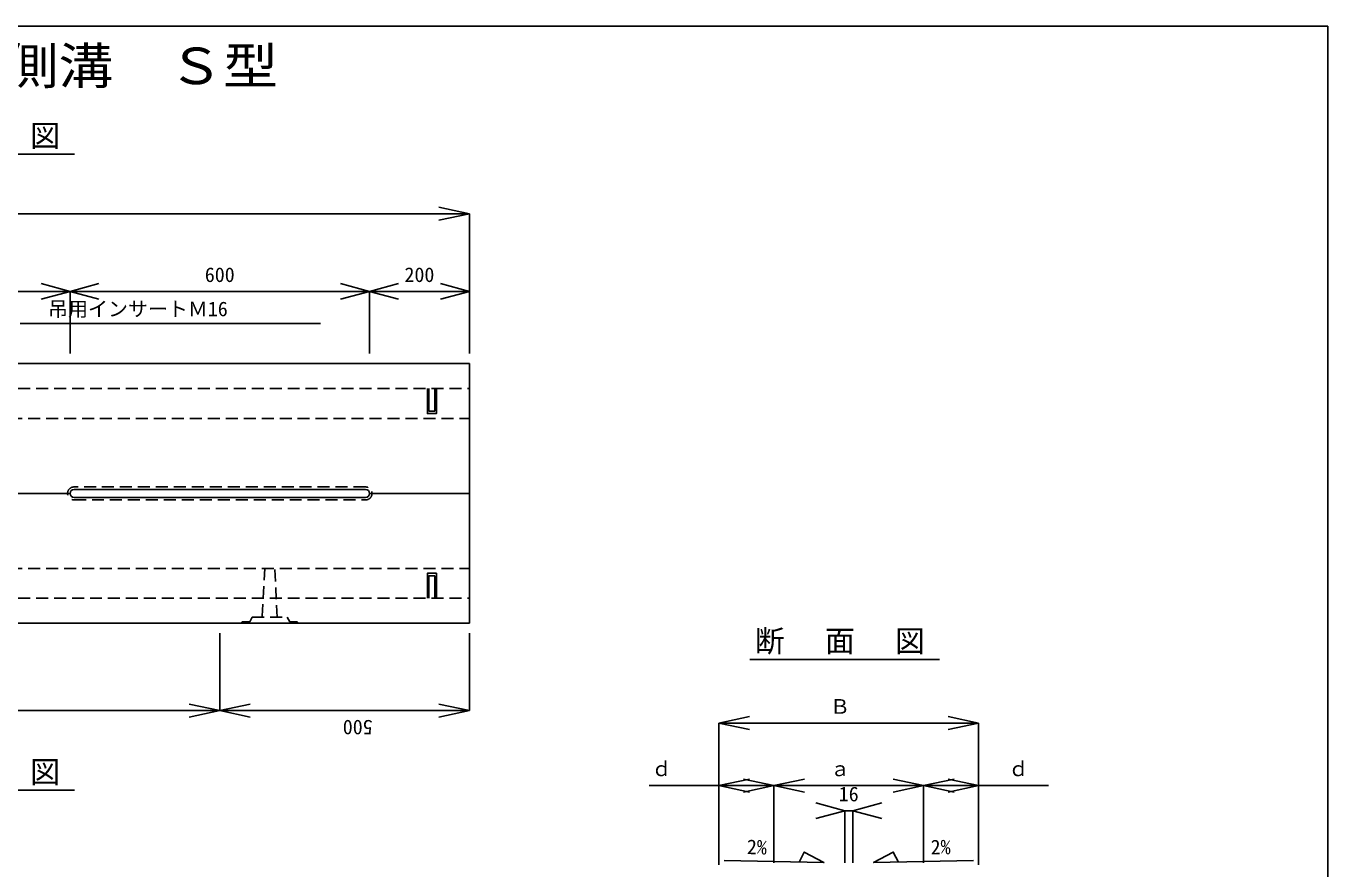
# Model space of a CAD drawing. Units: millimetres, scale not verified. Extents: x -5812 to 8460, y -1900 to 1800.
# Drawn here: x 5852 to 8460, y 112 to 1800 of the extents above; entities that cross this region are included whole.
import ezdxf
from ezdxf.enums import TextEntityAlignment as Align

# ---------------------------------------------------------------- set-up
doc = ezdxf.new("R2010")
doc.units = ezdxf.units.MM
doc.header["$LTSCALE"] = 20
doc.linetypes.add('DASHED1', pattern=[1.8, 1.2, -0.6])
for name, color, linetype in [('0-1_1', 3, 'Continuous'), ('0-2_2', 4, 'Continuous'), ('F-0_240', 2, 'Continuous')]:
    doc.layers.add(name, color=color, linetype=linetype)
doc.styles.add('ＭＳ ゴシック', font='')
doc.styles.get('ＭＳ ゴシック').set_extended_font_data('MS Gothic')

msp = doc.modelspace()

# ---------------------------------------------------------------- linework, layer by layer
at = {"layer": '0-1_1'}
for p, q in [((6740, 1124.05), (4740, 1124.05)), ((6740, 1124.05), (6740, 604.05)), ((5540, 864.05), (5940, 864.05)), ((6532, 872.05), (5948, 872.05)), ((6540, 864.05), (6740, 864.05)), ((5948, 856.05), (6532, 856.05)), ((4740, 604.05), (6740, 604.05))]:
    msp.add_line(p, q, dxfattribs=at)
at = {"layer": '0-1_1', "linetype": 'DASHED1'}
for p, q in [((5800, 1074.05), (6740, 1074.05)), ((4740, 1014.05), (6740, 1014.05)), ((6532, 877.05), (5948, 877.05)), ((5948, 851.05), (6532, 851.05)), ((4740, 714.05), (6740, 714.05)), ((6330, 714.05), (6325, 616.05)), ((6355, 616.05), (6350, 714.05)), ((5800, 654.05), (6740, 654.05)), ((6282, 604.05), (6285, 607.05)), ((6300, 607.05), (6285, 607.05)), ((6380, 607.05), (6375, 616.05))]:
    msp.add_line(p, q, dxfattribs=at)
at = {"layer": '0-1_1', "color": 7}
for p, q in [((6671, 1029.05), (6671, 1074.05)), ((6671, 699.05), (6671, 654.05))]:
    msp.add_line(p, q, dxfattribs=at)
for points in [[(6674, 1074.05), (6674, 1024.05), (6656, 1024.05), (6656, 1074.05)], [(6659, 1074.05), (6659, 1029.05), (6671, 1029.05)], [(6674, 654.05), (6674, 704.05), (6656, 704.05), (6656, 654.05)], [(6659, 654.05), (6659, 699.05), (6671, 699.05)]]:
    msp.add_lwpolyline(points, dxfattribs=at)
at = {"layer": '0-1_1', "linetype": 'DASHED1'}
for points in [[(6300, 607.05), (6305, 616.05), (6375, 616.05)], [(6398, 604.05), (6395, 607.05), (6380, 607.05)]]:
    msp.add_lwpolyline(points, dxfattribs=at)
for centre, start, end in [((5948, 864.05), 90, 270), ((6532, 864.05), 270, 90)]:
    msp.add_arc(centre, 13, start, end, dxfattribs=at)
at = {"layer": '0-1_1'}
for centre, start, end in [((5948, 864.05), 90, 270), ((6532, 864.05), 270, 90)]:
    msp.add_arc(centre, 8, start, end, dxfattribs=at)
at = {"layer": '0-2_2', "color": 7}
for p, q in [((5569.19, 1543.5), (5949, 1543.5)), ((5940, 1268.62), (5940, 1144.05)), ((6540, 1268.62), (6540, 1144.05)), ((6740, 1268.62), (6740, 1144.05)), ((7301.8, 531.2), (7681.61, 531.2)), ((5569.19, 269.58), (5949, 269.58))]:
    msp.add_line(p, q, dxfattribs=at)
at = {"layer": '0-2_2'}
for p, q in [((6740, 1424.05), (6678.87, 1437.05)), ((6740, 1424.05), (4740, 1424.05)), ((6740, 1424.05), (6678.87, 1411.06)), ((6740, 1144.05), (6740, 1424.05)), ((5940, 1268.62), (5882.05, 1284.15)), ((5940, 1268.62), (5997.96, 1284.15)), ((6540, 1268.62), (6597.96, 1284.15)), ((6740, 1268.62), (6682.04, 1284.15)), ((5940, 1268.62), (5540, 1268.62)), ((5940, 1268.62), (5882.05, 1253.09)), ((6540, 1268.62), (5940, 1268.62)), ((5940, 1268.62), (5997.96, 1253.09)), ((6540, 1268.62), (6482.05, 1253.09)), ((6540, 1268.62), (6597.96, 1253.09)), ((6740, 1268.62), (6682.04, 1253.09)), ((6240, 584.05), (6240, 429.05)), ((6740, 584.05), (6740, 429.05)), ((6240, 429.05), (5240, 429.05)), ((6240, 429.05), (6178.87, 442.05)), ((6240, 429.05), (6178.87, 416.06)), ((6240, 429.05), (6301.14, 442.05)), ((6740, 429.05), (6240, 429.05)), ((6240, 429.05), (6301.14, 416.06)), ((6740, 429.05), (6678.87, 442.05)), ((6740, 429.05), (6678.87, 416.06)), ((7240, 404.05), (7301.13, 417.05)), ((7240, 120.05), (7240, 404.05)), ((7240, 404.05), (7760, 404.05)), ((7240, 404.05), (7301.13, 391.06)), ((7760, 404.05), (7698.87, 417.05)), ((7760, 404.05), (7698.87, 391.06)), ((7760, 120.05), (7760, 404.05)), ((7350, 279.05), (7411.14, 292.05)), ((7650, 279.05), (7588.87, 292.05)), ((7650, 279.05), (7711.14, 292.05)), ((7760, 279.05), (7698.87, 292.05)), ((7240, 279.05), (7301.13, 266.06)), ((7350, 279.05), (7288.87, 266.06)), ((7350, 124.05), (7350, 279.05)), ((7350, 279.05), (7650, 279.05)), ((7350, 279.05), (7411.14, 266.06)), ((7650, 279.05), (7588.87, 266.06)), ((7650, 124.05), (7650, 279.05)), ((7650, 279.05), (7710, 279.05)), ((7650, 279.05), (7711.14, 266.06)), ((7710, 279.05), (7760, 279.05)), ((7760, 124.05), (7760, 279.05)), ((7492, 228.67), (7434.05, 244.2)), ((7492, 228.67), (7434.05, 213.14)), ((7492, 228.67), (7508, 228.67)), ((7492, 124.42), (7492, 228.67)), ((7508, 228.67), (7565.96, 213.14))]:
    msp.add_line(p, q, dxfattribs=at)
for points in [[(6740, 1268.62), (6540, 1268.62), (6482.05, 1284.15)], [(7100, 279.05), (7240, 279.05), (7301.13, 292.05)], [(7290, 279.05), (7350, 279.05), (7288.87, 292.05)], [(7240, 124.05), (7240, 279.05), (7290, 279.05)], [(7900, 279.05), (7760, 279.05), (7698.87, 266.06)], [(7508, 124.42), (7508, 228.67), (7565.96, 244.2)]]:
    msp.add_lwpolyline(points, dxfattribs=at)
at = {"layer": '0-2_2', "color": 7}
for points in [[(5840, 1204.05), (5890, 1204.05), (6442, 1204.05)], [(7250.4, 128.93), (7450.36, 124.93), (7410.77, 145.73), (7400.37, 125.93)], [(7749.6, 128.93), (7549.64, 124.93), (7589.24, 145.73), (7599.63, 125.93)]]:
    msp.add_lwpolyline(points, dxfattribs=at)
at = {"layer": 'F-0_240'}
for p, q in [((3060, 1800), (8460, 1800)), ((8460, 1800), (8460, -1900))]:
    msp.add_line(p, q, dxfattribs=at)

# ---------------------------------------------------------------- texts
at = {"layer": '0-2_2', "color": 3, "style": 'ＭＳ ゴシック', "width": 1.1}
msp.add_text('ノーサウンド側溝\u3000Ｓ型', height=73.31, dxfattribs=at).set_placement((5146.92, 1661.63), align=Align.BOTTOM_LEFT)
at = {"layer": '0-2_2', "style": 'ＭＳ ゴシック'}
for s, p in [('600', (6210, 1278.62)), ('200', (6610, 1278.62)), ('吊用インサートＭ16', (5896, 1210.06)), ('Ｂ', (7462.5, 414.05)), ('ｄ', (7105, 289.06)), ('ａ', (7462.5, 289.06)), ('ｄ', (7820, 289.06)), ('16', (7480, 238.67))]:
    msp.add_text(s, height=29.33, dxfattribs=at).set_placement(p, align=Align.BOTTOM_LEFT)
for s, rotation, p in [('500', 180, (6546.25, 419.05)), ('2%', 358.854, (7295.49, 133.03)), ('2%', 1.146, (7664.52, 132.23))]:
    msp.add_text(s, height=29.33, rotation=rotation, dxfattribs=at).set_placement(p, align=Align.BOTTOM_LEFT)
at = {"layer": '0-2_2', "color": 7, "char_height": 43.99, "attachment_point": 7, "style": 'ＭＳ ゴシック'}
for s, insert in [('\\T1.17;平\u3000面\u3000図', (5579.19, 1553.5)), ('\\T1.17;断\u3000面\u3000図', (7311.8, 541.2)), ('\\T1.17;側\u3000面\u3000図', (5579.19, 279.58))]:
    msp.add_mtext(s, dxfattribs=dict(at, insert=insert))

doc.saveas('drawing.dxf')
